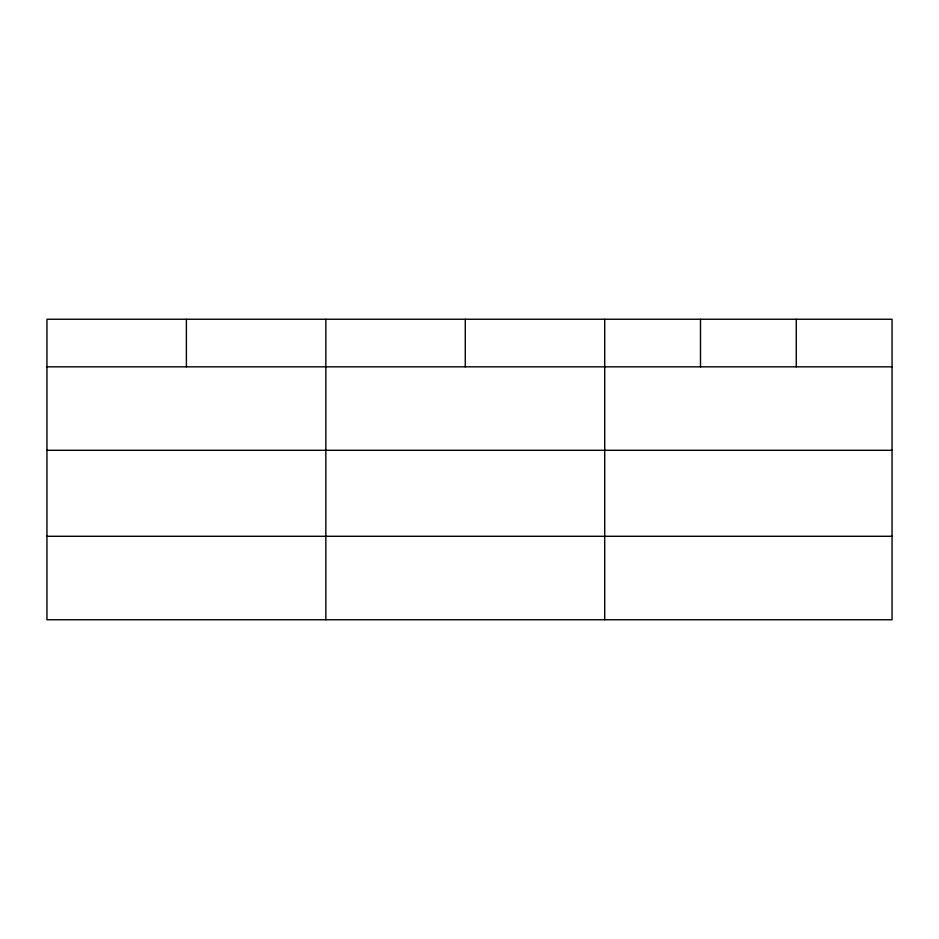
<?xml version="1.0" encoding="UTF-8"?>
<svg xmlns="http://www.w3.org/2000/svg" width="939" height="939" viewBox="0 0 939 939"><rect width="100%" height="100%" fill="white"/><g stroke="black" fill="none" stroke-linecap="round" stroke-linejoin="round"><path stroke-width="1.41" d="M892.05 450.297L892.05 319.248L46.95 319.248L46.95 619.752L892.05 619.752L892.05 450.297L46.95 450.297M46.95 366.832L892.05 366.832M46.95 536.286L892.05 536.286M796.272 319.248L796.272 366.832M700.494 319.248L700.494 366.832M604.716 319.248L604.716 619.752M465.274 319.248L465.274 366.832M325.833 319.248L325.833 619.752M186.392 319.248L186.392 366.832"/></g></svg>
